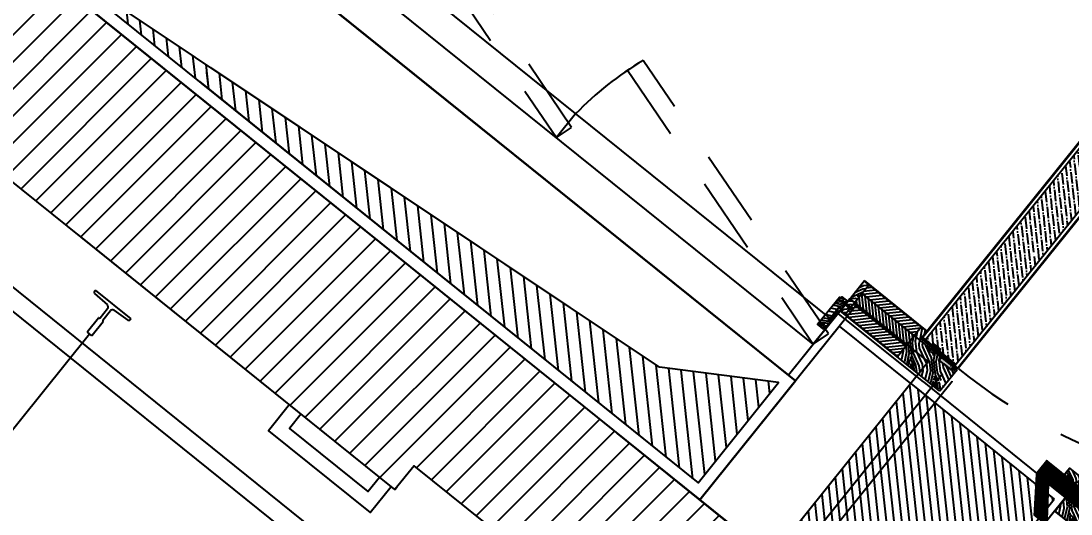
# Model space of a CAD drawing. Extents: x 83 to 143.2, y -2.6 to 70.8.
# Drawn here: x 111.953 to 113.673, y 41.072 to 41.88 of the extents above; entities that cross this region are included whole.
import ezdxf

# ---------------------------------------------------------------- set-up
doc = ezdxf.new("R2010")
doc.units = 0
doc.header["$MEASUREMENT"] = 0
doc.header["$PDMODE"] = 3
doc.header["$PDSIZE"] = 0.3
for name, pattern in [('AXIS_100$0$A-AXIS$0$PHANTOM', [2.5, 1.25, -0.25, 0.25, -0.25, 0.25, -0.25]), ('HIDDEN', [0.375, 0.25, -0.125]), ('HIDDEN2', [0.1875, 0.125, -0.0625])]:
    doc.linetypes.add(name, pattern=pattern)
doc.layers.get('0').update_dxf_attribs({"linetype": 'CONTINUOUS'})
doc.layers.get('DEFPOINTS').update_dxf_attribs({"linetype": 'CONTINUOUS'})
for name, color, linetype in [('00CONDAS-WOOD', 2, 'CONTINUOUS'), ('A-asc', 15, 'CONTINUOUS'), ('a-dim', 3, 'CONTINUOUS'), ('A-Door', 1, 'CONTINUOUS'), ('A-HATCH-CONC', 8, 'CONTINUOUS'), ('A-PLASTER', 8, 'CONTINUOUS'), ('A-PORTE', 1, 'CONTINUOUS'), ('A-PROJECTION', 9, 'CONTINUOUS'), ('A-sect-marble', 1, 'CONTINUOUS'), ('a-shaft', 251, 'CONTINUOUS'), ('A-WALL', 4, 'CONTINUOUS'), ('AXIS_100$0$A-AXIS-100', 10, 'AXIS_100$0$A-AXIS$0$PHANTOM'), ('HA', 8, 'CONTINUOUS'), ('S-2ND-3RD-4-5-6TH$0$A-STR 2-3-4-5-6', 2, 'CONTINUOUS'), ('S-8TH$0$A-SHAFT 7-8', 8, 'CONTINUOUS'), ('S-8TH$0$A-STR 7-8TH', 2, 'CONTINUOUS'), ('SHADE30', 30, 'CONTINUOUS'), ('WOOD', 2, 'CONTINUOUS')]:
    doc.layers.add(name, color=color, linetype=linetype)
doc.styles.add('A100-STEXT', font='ARIAL.TTF', dxfattribs={"height": 0.25})
doc.dimstyles.new('A100-DIM', dxfattribs={"dimtxt": 0.25, "dimasz": 0.2, "dimexe": 0.1, "dimexo": 0.3, "dimgap": 0.1, "dimtad": 1, "dimlfac": 100, "dimrnd": 0.5, "dimdsep": 46, "dimtxsty": 'A100-STEXT', "dimblk1": 'OBLIQUE', "dimblk2": 'OBLIQUE', "dimsah": 1, "dimcen": -0.05, "dimdle": 0.1, "dimclrd": 15, "dimclre": 15, "dimclrt": 256, "dimadec": 0, "dimazin": 0, "dimtfac": 0.28, "dimtix": 1, "dimtmove": 2, "dimatfit": 3, "dimldrblk": 'OBLIQUE', "dimfxl": 0, "dimtolj": 1, "dimarcsym": 0})
pattern_1 = [(186.1937094, (80.282444, 388.316051), (0.000539451025, -0.00497081408), [])]

# ---------------------------------------------------------------- blocks, each defined once
blk = doc.blocks.new('T75-3')
for p, q in [((56.9, 35.1), (55.2, 6.8)), ((59.4, 37.5), (62, 37.5)), ((62, -37.5), (62, 37.5)), ((1, 5), (0, 4)), ((0, -4), (0, 4)), ((1, 5), (30, 5)), ((30, 4.5), (30, 5)), ((31.5, 3), (51.2, 3)), ((0, -4), (1, -5)), ((1, -5), (30, -5)), ((30, -5), (30, -4.5)), ((31.5, -3), (51.2, -3)), ((55.2, -6.8), (56.9, -35.1)), ((59.4, -37.5), (62, -37.5))]:
    blk.add_line(p, q)
for centre, radius, start, end in [((59.4, 35), 2.5, 90, 176.6822), ((31.5, 4.5), 1.5, 180, 270), ((51.2, 7), 4, 270, 356.6822), ((31.5, -4.5), 1.5, 90, 180), ((51.2, -7), 4, 3.3178, 90), ((59.4, -35), 2.5, 183.3178, 270)]:
    blk.add_arc(centre, radius, start, end)
blk = doc.blocks.new('ascenseurs')
at = {"layer": 'A-asc'}
for p, q in [((1.6, 0.03), (1.6, 0.03)), ((1.05, -1.565), (1.05, -0.115)), ((1.72, -0.134), (0.315, -0.134)), ((1.585, -0.165), (0.345, -0.165))]:
    blk.add_line(p, q, dxfattribs=at)
for points in [[(1.3779, 0), (1.3778, -0.0549), (1.5918, -0.0549), (1.5919, 0)], [(1.4024, 0), (1.4023, -0.0304), (1.5673, -0.0304), (1.5674, 0)]]:
    blk.add_lwpolyline(points, dxfattribs=at)
at = {"layer": 'A-asc', "xscale": 0.0009999999999994458, "yscale": 0.0009999999999994458, "zscale": 0.001, "rotation": 90}
blk.add_blockref('T75-3', (1.05, -0.115), dxfattribs=at)
blk = doc.blocks.new('_OBLIQUE')
at = {"color": 0, "linetype": 'ByBlock'}
blk.add_line((-0.5, -0.5), (0.5, 0.5), dxfattribs=at)
blk = doc.blocks.new('*D90')
at = {"layer": 'a-dim', "color": 15, "lineweight": -2}
for p, q in [((114.3606, 41.8636), (114.0686, 41.5005)), ((114.2762, 41.8031), (114.3759, 41.723)), ((113.32, 40.5696), (113.612, 40.9327)), ((113.361, 40.665), (113.4606, 40.5848))]:
    blk.add_line(p, q, dxfattribs=at)
at = {"layer": 'DEFPOINTS', "color": 0}
for p in [(114.0424, 41.9911), (114.2979, 41.7856), (113.1272, 40.853)]:
    blk.add_point(p, dxfattribs=at)
at = {"layer": 'a-dim', "color": 15, "lineweight": -2, "xscale": 0.2, "yscale": 0.2, "zscale": 0.2}
for p, rotation in [((114.2979, 41.7856), 51.19370942209039), ((113.3827, 40.6475), 231.1937094220904)]:
    blk.add_blockref('_OBLIQUE', p, dxfattribs=dict(at, rotation=rotation))
at = {"layer": 'a-dim', "insert": (113.8403, 41.2166), "char_height": 0.25, "attachment_point": 5, "rotation": 51.1937, "style": 'A100-STEXT'}
blk.add_mtext('\\A1;146', dxfattribs=at)

msp = doc.modelspace()

# ---------------------------------------------------------------- hatches: boundary and pattern name
at = {"layer": 'A-HATCH-CONC', "ltscale": 4}
h = msp.add_hatch(dxfattribs=at)
h.set_pattern_fill('ANSI31', color=256, scale=0.25, style=0)
h.set_pattern_definition([(45, (91.649424, -3e-10), (-0.022097087, 0.022097087), [])])
h.paths.add_polyline_path([(111.31872, 42.11482), (112.56551, 41.11206), (112.59684, 41.15103), (112.83062, 40.96301), (112.5486, 40.61233), (112.74341, 40.45565), (113.18217, 41.00124), (110.25992, 43.35132), (110.07193, 43.11758), (111.00703, 42.36551), (110.19234, 41.35247), (109.25721, 42.10449), (107.62782, 40.07839), (110.55008, 37.72831), (111.05143, 38.35172), (110.85661, 38.5084), (110.5746, 38.15773), (110.34082, 38.34573), (110.37216, 38.3847), (109.12533, 39.3874)])
h.paths.add_polyline_path([(110.00433, 41.11869), (108.81362, 39.63807), (108.11228, 40.2021), (109.30301, 41.68273)], flags=16)
at = {"layer": 'A-HATCH-CONC'}
h = msp.add_hatch(dxfattribs=at)
h.set_pattern_fill('ANSI31', color=256, scale=0.1, angle=51.19371, style=0)
h.set_pattern_definition([(96.19371, (92.466562, -21.667857), (-0.0124270352, -0.0013486276), [])])
h.paths.add_polyline_path([(113.15943, 40.97296), (113.39448, 40.78393), (113.64596, 41.09665), (113.41092, 41.28567)])
at = {"layer": 'a-shaft'}
h = msp.add_hatch(dxfattribs=at)
h.set_pattern_fill('_USER,_O', color=256, scale=0.02, angle=135, pattern_type=0)
h.set_pattern_definition([(96.193709368, (-278451.493033, 193592.289034), (-0.0198832563094, -0.0021578041), [])])
h.paths.add_polyline_path([(113.06215, 41.12325), (113.19405, 41.28728), (112.99877, 41.31251), (111.98545, 41.98914)])
h = msp.add_hatch(dxfattribs=at)
h.set_pattern_fill('_USER,_O', color=256, scale=0.02, angle=135, pattern_type=0)
h.set_pattern_definition([(96.1937093655, (-278451.493024, 193592.289047), (-0.0198832563095, -0.002157804099), [])])
h.paths.add_polyline_path([(112.26371, 41.80333), (112.24517, 41.78027), (113.06215, 41.12325), (113.19405, 41.28728), (112.99877, 41.31251)])
at = {"layer": 'HA'}
h = msp.add_hatch(dxfattribs=at)
h.set_pattern_fill('ANSI36', color=256, scale=0.06, angle=231.19371, style=0)
h.set_pattern_definition([(276.1937094, (146.989425, -304.778455), (0.00887228006, -0.01223921042), [0.01875, -0.00375, 0, -0.00375])])
h.paths.add_polyline_path([(114.04152, 42.00918), (114.0096, 42.03486), (114.00772, 42.03252), (113.99603, 42.04192), (113.99601, 42.04194), (113.99789, 42.04427), (113.99165, 42.04929), (113.43515, 41.3573), (113.44606, 41.34852), (113.44794, 41.35086), (113.45963, 41.34146), (113.45965, 41.34144), (113.45777, 41.3391), (113.48502, 41.31719)])
h = msp.add_hatch(dxfattribs=at)
h.set_pattern_fill('WOODFACE', color=256, scale=0.05, angle=-128.80629, style=0)
h.set_pattern_definition([(231.19371, (150.54177, -312.68812), (-0.070297927, -0.0076289896), [0.0025, -0.0475]), (141.19371, (150.5156, -312.69274), (-0.0076289896, 0.070297927), [0.005, -0.045]), (186.193709, (150.525763, -312.68808), (-0.0389634582, 0.0313344686), [0.003535, -0.010605, 0.003535, -0.00707, 0.02475, -0.021215678]), (186.193709, (150.545285, -312.68774), (-0.0389634582, 0.0313344686), [0.0035355, -0.007071, 0.0035355, -0.056568678]), (186.193709, (150.53042, -312.698243), (-0.0389634582, 0.0313344686), [0.0035355, -0.067175178]), (186.193709, (150.529236, -312.703706), (-0.0389634582, 0.0313344686), [0.0035355, -0.067175178]), (186.193709, (150.53004, -312.69473), (-0.0389634582, 0.0313344686), [0.0035355, -0.067175178]), (186.193709, (150.52966, -312.691213), (-0.0389634582, 0.0313344686), [0.007071, -0.063639678]), (186.193709, (150.492603, -312.677453), (-0.0389634582, 0.0313344686), [0.007071, -0.063639678]), (186.193709, (150.530844, -312.68575), (-0.0389634582, 0.0313344686), [0.014142, -0.056568678]), (186.193709, (150.530463, -312.682235), (-0.0389634582, 0.0313344686), [0.014142, -0.056568678]), (186.193709, (150.498406, -312.69816), (-0.0389634582, 0.0313344686), [0.014142, -0.056568678]), (186.193709, (150.528133, -312.677154), (-0.0389634582, 0.0313344686), [0.0106066, -0.060104078]), (186.193709, (150.528555, -312.66466), (-0.0389634582, 0.0313344686), [0.0106066, -0.060104078]), (186.193709, (150.52932, -312.67169), (-0.0389634582, 0.0313344686), [0.0106066, -0.060104078]), (186.193709, (150.497262, -312.687617), (-0.0389634582, 0.0313344686), [0.01767767, -0.053033008]), (186.193709, (150.498447, -312.682154), (-0.0389634582, 0.0313344686), [0.01767767, -0.053033008]), (186.193709, (150.505055, -312.693884), (-0.0389634582, 0.0313344686), [0.024748737, -0.045961941]), (204.628658, (150.53474, -312.688884), (-0.0313344687, -0.0389634582), [0.0055901695, -0.106213229]), (204.628658, (150.516785, -312.687276), (-0.0313344687, -0.0389634582), [0.0055901695, -0.106213229]), (204.628658, (150.522248, -312.688461), (-0.0313344687, -0.0389634582), [0.0055901695, -0.106213229]), (204.628658, (150.540204, -312.69007), (-0.0313344687, -0.0389634582), [0.01118034, -0.100623059]), (204.628658, (150.516403, -312.683761), (-0.0313344687, -0.0389634582), [0.01677051, -0.095032889]), (204.628658, (150.517588, -312.678298), (-0.0313344687, -0.0389634582), [0.02236068, -0.089442719]), (204.628658, (150.518774, -312.672835), (-0.0313344687, -0.0389634582), [0.02236068, -0.089442719]), (204.628658, (150.511785, -312.65759), (-0.0313344687, -0.0389634582), [0.02236068, -0.089442719]), (204.628658, (150.515681, -312.660724), (-0.0313344687, -0.0389634582), [0.02795085, -0.083852549]), (204.628658, (150.51801, -312.665805), (-0.0313344687, -0.0389634582), [0.02795085, -0.083852549]), (167.7587605, (150.52263, -312.691976), (-0.0389634582, 0.0313344686), [0.0055901695, -0.106213229]), (167.7587605, (150.531226, -312.689265), (-0.0389634582, 0.0313344686), [0.0055901695, -0.106213229]), (167.7587605, (150.54177, -312.68812), (-0.0389634582, 0.0313344686), [0.01118034, -0.100623059]), (167.7587605, (150.526525, -312.69511), (-0.0389634582, 0.0313344686), [0.01118034, -0.100623059]), (167.7587605, (150.546852, -312.685791), (-0.0389634582, 0.0313344686), [0.01677051, -0.095032889]), (167.7587605, (150.549985, -312.681895), (-0.0389634582, 0.0313344686), [0.02236068, -0.089442719]), (167.7587605, (150.519836, -312.715395), (-0.0389634582, 0.0313344686), [0.02236068, -0.089442719]), (167.7587605, (150.526907, -312.698625), (-0.0389634582, 0.0313344686), [0.02236068, -0.089442719]), (167.7587605, (150.524536, -312.70955), (-0.0389634582, 0.0313344686), [0.02795085, -0.083852549]), (167.7587605, (150.525722, -312.704088), (-0.0389634582, 0.0313344686), [0.02795085, -0.083852549])])
h.paths.add_polyline_path([(113.31303, 41.41128), (113.30523, 41.41755), (113.33435, 41.45376), (113.34215, 41.44749)])
h.paths.add_polyline_path([(113.30273, 41.41443), (113.31052, 41.40817), (113.30329, 41.39917), (113.2955, 41.40544)])
h = msp.add_hatch(dxfattribs=at)
h.set_pattern_fill('ANSI31', color=256, scale=0.04, angle=321.19371, style=0)
h.set_pattern_definition(pattern_1)
h.paths.add_polyline_path([(113.34215, 41.44749), (113.33086, 41.43346), (113.41658, 41.36453), (113.42786, 41.37855)])
h = msp.add_hatch(dxfattribs=at)
h.set_pattern_fill('WOODFACE', color=256, scale=0.05, angle=51.19371, style=0)
h.set_pattern_definition([(231.19371, (395.192595, -41.929993), (-0.070297927, -0.0076289896), [0.0025, -0.0475]), (141.19371, (395.166424, -41.93461), (-0.0076289896, 0.070297927), [0.005, -0.045]), (186.19371, (395.176587, -41.929952), (-0.038963458, 0.0313344686), [0.003535, -0.010605, 0.003535, -0.00707, 0.02475, -0.021215678]), (186.19371, (395.19611, -41.92961), (-0.038963458, 0.0313344686), [0.0035355, -0.007071, 0.0035355, -0.056568678]), (186.19371, (395.181246, -41.940115), (-0.038963458, 0.0313344686), [0.0035355, -0.067175178]), (186.19371, (395.18006, -41.945578), (-0.038963458, 0.0313344686), [0.0035355, -0.067175178]), (186.19371, (395.180865, -41.9366), (-0.038963458, 0.0313344686), [0.0035355, -0.067175178]), (186.19371, (395.180483, -41.933085), (-0.038963458, 0.0313344686), [0.007071, -0.063639678]), (186.19371, (395.143427, -41.919325), (-0.038963458, 0.0313344686), [0.007071, -0.063639678]), (186.19371, (395.18167, -41.927622), (-0.038963458, 0.0313344686), [0.014142, -0.056568678]), (186.19371, (395.181287, -41.924107), (-0.038963458, 0.0313344686), [0.014142, -0.056568678]), (186.19371, (395.14923, -41.940033), (-0.038963458, 0.0313344686), [0.014142, -0.056568678]), (186.19371, (395.178957, -41.919026), (-0.038963458, 0.0313344686), [0.0106066, -0.060104078]), (186.19371, (395.17938, -41.906533), (-0.038963458, 0.0313344686), [0.0106066, -0.060104078]), (186.19371, (395.180143, -41.913563), (-0.038963458, 0.0313344686), [0.0106066, -0.060104078]), (186.19371, (395.148086, -41.92949), (-0.038963458, 0.0313344686), [0.01767767, -0.053033008]), (186.19371, (395.14927, -41.924025), (-0.038963458, 0.0313344686), [0.01767767, -0.053033008]), (186.19371, (395.15588, -41.935755), (-0.038963458, 0.0313344686), [0.024748737, -0.045961941]), (204.628658, (395.185565, -41.930756), (-0.0313344687, -0.0389634582), [0.0055901695, -0.106213229]), (204.628658, (395.16761, -41.929148), (-0.0313344687, -0.0389634582), [0.0055901695, -0.106213229]), (204.628658, (395.173072, -41.930333), (-0.0313344687, -0.0389634582), [0.0055901695, -0.106213229]), (204.628658, (395.191028, -41.93194), (-0.0313344687, -0.0389634582), [0.01118034, -0.100623059]), (204.628658, (395.167227, -41.925633), (-0.0313344687, -0.0389634582), [0.01677051, -0.095032889]), (204.628658, (395.168413, -41.92017), (-0.0313344687, -0.0389634582), [0.02236068, -0.089442719]), (204.628658, (395.169598, -41.914707), (-0.0313344687, -0.0389634582), [0.02236068, -0.089442719]), (204.628658, (395.16261, -41.899462), (-0.0313344687, -0.0389634582), [0.02236068, -0.089442719]), (204.628658, (395.166505, -41.902596), (-0.0313344687, -0.0389634582), [0.02795085, -0.083852549]), (204.628658, (395.168835, -41.907677), (-0.0313344687, -0.0389634582), [0.02795085, -0.083852549]), (167.7587605, (395.173453, -41.933848), (-0.0389634582, 0.0313344686), [0.0055901695, -0.106213229]), (167.7587605, (395.18205, -41.931137), (-0.0389634582, 0.0313344686), [0.0055901695, -0.106213229]), (167.7587605, (395.192595, -41.929993), (-0.0389634582, 0.0313344686), [0.01118034, -0.100623059]), (167.7587605, (395.17735, -41.936982), (-0.0389634582, 0.0313344686), [0.01118034, -0.100623059]), (167.7587605, (395.197676, -41.927663), (-0.0389634582, 0.0313344686), [0.01677051, -0.095032889]), (167.7587605, (395.20081, -41.923767), (-0.0389634582, 0.0313344686), [0.02236068, -0.089442719]), (167.7587605, (395.17066, -41.957267), (-0.0389634582, 0.0313344686), [0.02236068, -0.089442719]), (167.7587605, (395.177731, -41.940497), (-0.0389634582, 0.0313344686), [0.02236068, -0.089442719]), (167.7587605, (395.17536, -41.951423), (-0.0389634582, 0.0313344686), [0.02795085, -0.083852549]), (167.7587605, (395.176546, -41.94596), (-0.0389634582, 0.0313344686), [0.02795085, -0.083852549])])
h.paths.add_polyline_path([(113.29411, 41.41169), (113.298, 41.40856), (113.30273, 41.41443), (113.29883, 41.41757), (113.30134, 41.42068), (113.30523, 41.41755), (113.3074, 41.42025), (113.29805, 41.42777), (113.29617, 41.42543), (113.29384, 41.42731), (113.25811, 41.38289), (113.26747, 41.37537), (113.26935, 41.37771), (113.27168, 41.37583), (113.2792, 41.38518), (113.27531, 41.38831)])
h = msp.add_hatch(dxfattribs=at)
h.set_pattern_fill('WOODFACE', color=256, scale=0.01, angle=411.19371, style=0)
h.set_pattern_definition([(51.194, (113.316229, 41.411274), (-0.001526, 0.0140596), [0.0005, -0.0095]), (141.194, (113.316008, 41.416585), (-0.0140596, -0.001526), [0.001, -0.009]), (96.194, (113.315534, 41.4143996), (-0.0077927, 0.006267), [0.000707, -0.002121, 0.000707, -0.001414, 0.00495, -0.0042431]), (96.194, (113.316305, 41.4105714), (-0.0077927, 0.006267), [0.0007071, -0.0014142, 0.0007071, -0.0113137]), (96.194, (113.3177194, 41.4139255), (-0.0077927, 0.006267), [0.000707, -0.013435]), (96.194, (113.318736, 41.4143914), (-0.0077927, 0.006267), [0.000707, -0.013435]), (96.194, (113.3170164, 41.413849), (-0.0077927, 0.006267), [0.000707, -0.013435]), (96.194, (113.3163134, 41.413773), (-0.0077927, 0.006267), [0.0014142, -0.012728]), (96.194, (113.3120356, 41.420421), (-0.0077927, 0.006267), [0.0014142, -0.012728]), (96.194, (113.315297, 41.413307), (-0.0077927, 0.006267), [0.0028284, -0.0113137]), (96.194, (113.314594, 41.413231), (-0.0077927, 0.006267), [0.0028284, -0.0113137]), (96.194, (113.31633, 41.420176), (-0.0077927, 0.006267), [0.0028284, -0.0113137]), (96.194, (113.3135015, 41.413468), (-0.0077927, 0.006267), [0.0021213, -0.0120208]), (96.194, (113.311079, 41.412849), (-0.0077927, 0.006267), [0.0021213, -0.0120208]), (96.194, (113.312485, 41.413002), (-0.0077927, 0.006267), [0.0021213, -0.0120208]), (96.194, (113.314221, 41.419947), (-0.0077927, 0.006267), [0.0035355, -0.0106066]), (96.194, (113.3132045, 41.419481), (-0.0077927, 0.006267), [0.0035355, -0.0106066]), (96.194, (113.3157794, 41.418694), (-0.0077927, 0.006267), [0.0049497, -0.0091924]), (77.76, (113.3160764, 41.4126803), (0.0062669, 0.0077927), [0.001118, -0.0212426]), (77.76, (113.314992, 41.416119), (0.0062669, 0.0077927), [0.001118, -0.0212426]), (77.76, (113.315458, 41.4151026), (0.0062669, 0.0077927), [0.001118, -0.0212426]), (77.76, (113.3165423, 41.411664), (0.0062669, 0.0077927), [0.002236, -0.0201246]), (77.76, (113.314289, 41.4160426), (0.0062669, 0.0077927), [0.003354, -0.0190066]), (77.76, (113.3132726, 41.4155767), (0.0062669, 0.0077927), [0.0044721, -0.0178885]), (77.76, (113.3122563, 41.415111), (0.0062669, 0.0077927), [0.0044721, -0.0178885]), (77.76, (113.3089785, 41.415822), (0.0062669, 0.0077927), [0.004472, -0.0178885]), (77.76, (113.3097577, 41.4151953), (0.0062669, 0.0077927), [0.0055902, -0.0167705]), (77.76, (113.3108503, 41.414958), (0.0062669, 0.0077927), [0.0055902, -0.0167705]), (114.629, (113.316161, 41.415179), (-0.0077927, 0.0062669), [0.001118, -0.0212426]), (114.63, (113.316, 41.4133833), (-0.0077927, 0.0062669), [0.001118, -0.0212426]), (114.629, (113.316229, 41.4112744), (-0.0077927, 0.0062669), [0.002236, -0.0201246]), (114.629, (113.31694, 41.414552), (-0.0077927, 0.0062669), [0.002236, -0.0201246]), (114.629, (113.315992, 41.4101818), (-0.0077927, 0.0062669), [0.003354, -0.0190066]), (114.629, (113.315365, 41.4094025), (-0.0077927, 0.0062669), [0.0044721, -0.0178885]), (114.629, (113.3206158, 41.4167293), (-0.0077927, 0.0062669), [0.0044721, -0.0178885]), (114.629, (113.317643, 41.4146285), (-0.0077927, 0.0062669), [0.0044721, -0.0178885]), (114.629, (113.3196757, 41.4155604), (-0.0077927, 0.0062669), [0.0055902, -0.0167705]), (114.629, (113.3186594, 41.4150944), (-0.0077927, 0.0062669), [0.0055902, -0.0167705])])
h.paths.add_polyline_path([(113.30134, 41.42068), (113.29883, 41.41757), (113.31286, 41.40629), (113.31537, 41.4094)])
h = msp.add_hatch(dxfattribs=at)
h.set_pattern_fill('ANSI31', color=256, scale=0.04, angle=51.19371, style=0)
h.set_pattern_definition([(276.1937094, (80.282444, 388.316051), (0.00497081408, 0.000539451025), [])])
h.paths.add_polyline_path([(113.33086, 41.43346), (113.31708, 41.41632), (113.4028, 41.34738), (113.41658, 41.36453)])
h = msp.add_hatch(dxfattribs=at)
h.set_pattern_fill('ANSI31', color=256, scale=0.04, angle=321.19371, style=0)
h.set_pattern_definition(pattern_1)
h.paths.add_polyline_path([(113.31708, 41.41632), (113.30329, 41.39917), (113.38901, 41.33024), (113.4028, 41.34738)])
h = msp.add_hatch(dxfattribs=at)
h.set_pattern_fill('WOODFACE', color=256, scale=0.05, angle=-128.80629, style=0)
h.set_pattern_definition([(231.19371, (69.881884, 415.880617), (0.0076289896, -0.070297927), [0.0025, -0.0475]), (321.19371, (69.88299, 415.854064), (0.070297927, 0.0076289896), [0.005, -0.045]), (276.193709, (69.885358, 415.86499), (0.0389634582, -0.0313344686), [0.003535, -0.010605, 0.003535, -0.00707, 0.02475, -0.0212156781]), (276.193709, (69.881503, 415.88413), (0.0389634582, -0.0313344686), [0.0035355, -0.007071, 0.0035355, -0.056568678]), (276.193709, (69.874432, 415.86736), (0.0389634582, -0.0313344686), [0.0035355, -0.067175178]), (276.193709, (69.86935, 415.86503), (0.0389634582, -0.0313344686), [0.0035355, -0.067175178]), (276.193709, (69.877947, 415.867742), (0.0389634582, -0.0313344686), [0.0035355, -0.067175178]), (276.193709, (69.881462, 415.868124), (0.0389634582, -0.0313344686), [0.007071, -0.063639678]), (276.193709, (69.90285, 415.834882), (0.0389634582, -0.0313344686), [0.007071, -0.063639678]), (276.193709, (69.886543, 415.870453), (0.0389634582, -0.0313344686), [0.014142, -0.056568678]), (276.193709, (69.89006, 415.870835), (0.0389634582, -0.0313344686), [0.014142, -0.056568678]), (276.193709, (69.88138, 415.83611), (0.0389634582, -0.0313344686), [0.014142, -0.056568678]), (276.193709, (69.89552, 415.86965), (0.0389634582, -0.0313344686), [0.0106066, -0.060104078]), (276.193709, (69.907633, 415.872742), (0.0389634582, -0.0313344686), [0.0106066, -0.060104078]), (276.193709, (69.900603, 415.87198), (0.0389634582, -0.0313344686), [0.0106066, -0.060104078]), (276.193709, (69.891925, 415.837253), (0.0389634582, -0.0313344686), [0.01767767, -0.053033008]), (276.193709, (69.897006, 415.839582), (0.0389634582, -0.0313344686), [0.01767767, -0.053033008]), (276.193709, (69.884132, 415.84352), (0.0389634582, -0.0313344686), [0.024748737, -0.045961941]), (257.7587606, (69.882647, 415.873587), (-0.0313344686, -0.0389634582), [0.0055901695, -0.106213229]), (257.7587606, (69.88807, 415.856394), (-0.0313344686, -0.0389634582), [0.0055901695, -0.106213229]), (257.7587606, (69.88574, 415.861475), (-0.0313344686, -0.0389634582), [0.0055901695, -0.106213229]), (257.7587606, (69.880317, 415.878668), (-0.0313344686, -0.0389634582), [0.01118034, -0.100623059]), (257.7587606, (69.891584, 415.856775), (-0.0313344686, -0.0389634582), [0.01677051, -0.095032889]), (257.7587606, (69.896666, 415.859105), (-0.0313344686, -0.0389634582), [0.02236068, -0.089442719]), (257.7587606, (69.901747, 415.861434), (-0.0313344686, -0.0389634582), [0.02236068, -0.089442719]), (257.7587606, (69.918137, 415.857879), (-0.0313344686, -0.0389634582), [0.02236068, -0.089442719]), (257.7587606, (69.91424, 415.861012), (-0.0313344686, -0.0389634582), [0.02795085, -0.083852549]), (257.7587606, (69.908777, 415.862197), (-0.0313344686, -0.0389634582), [0.02795085, -0.083852549]), (294.628658, (69.882225, 415.861094), (0.0389634582, -0.0313344686), [0.0055901695, -0.106213229]), (294.628658, (69.883029, 415.870072), (0.0389634582, -0.0313344686), [0.0055901695, -0.106213229]), (294.628658, (69.881884, 415.880617), (0.0389634582, -0.0313344686), [0.01118034, -0.100623059]), (294.628658, (69.878328, 415.864227), (0.0389634582, -0.0313344686), [0.01118034, -0.100623059]), (294.628658, (69.88307, 415.88608), (0.0389634582, -0.0313344686), [0.01677051, -0.095032889]), (294.628658, (69.886203, 415.889976), (0.0389634582, -0.0313344686), [0.02236068, -0.089442719]), (294.628658, (69.85995, 415.853342), (0.0389634582, -0.0313344686), [0.02236068, -0.089442719]), (294.628658, (69.874813, 415.863846), (0.0389634582, -0.0313344686), [0.02236068, -0.089442719]), (294.628658, (69.86465, 415.859187), (0.0389634582, -0.0313344686), [0.02795085, -0.083852549]), (294.628658, (69.869732, 415.861516), (0.0389634582, -0.0313344686), [0.02795085, -0.083852549])])
h.paths.add_polyline_path([(113.43722, 41.37103), (113.42786, 41.37855), (113.41658, 41.36453), (113.42594, 41.35701)])
h = msp.add_hatch(dxfattribs=at)
h.set_pattern_fill('WOODFACE', color=256, scale=0.05, angle=-128.80629, style=0)
h.set_pattern_definition([(231.19371, (69.881884, 415.880617), (0.0076289896, -0.070297927), [0.0025, -0.0475]), (321.19371, (69.88299, 415.854064), (0.070297927, 0.0076289896), [0.005, -0.045]), (276.193709, (69.885358, 415.86499), (0.0389634582, -0.0313344686), [0.003535, -0.010605, 0.003535, -0.00707, 0.02475, -0.0212156781]), (276.193709, (69.881503, 415.88413), (0.0389634582, -0.0313344686), [0.0035355, -0.007071, 0.0035355, -0.056568678]), (276.193709, (69.874432, 415.86736), (0.0389634582, -0.0313344686), [0.0035355, -0.067175178]), (276.193709, (69.86935, 415.86503), (0.0389634582, -0.0313344686), [0.0035355, -0.067175178]), (276.193709, (69.877947, 415.867742), (0.0389634582, -0.0313344686), [0.0035355, -0.067175178]), (276.193709, (69.881462, 415.868124), (0.0389634582, -0.0313344686), [0.007071, -0.063639678]), (276.193709, (69.90285, 415.834882), (0.0389634582, -0.0313344686), [0.007071, -0.063639678]), (276.193709, (69.886543, 415.870453), (0.0389634582, -0.0313344686), [0.014142, -0.056568678]), (276.193709, (69.89006, 415.870835), (0.0389634582, -0.0313344686), [0.014142, -0.056568678]), (276.193709, (69.88138, 415.83611), (0.0389634582, -0.0313344686), [0.014142, -0.056568678]), (276.193709, (69.89552, 415.86965), (0.0389634582, -0.0313344686), [0.0106066, -0.060104078]), (276.193709, (69.907633, 415.872742), (0.0389634582, -0.0313344686), [0.0106066, -0.060104078]), (276.193709, (69.900603, 415.87198), (0.0389634582, -0.0313344686), [0.0106066, -0.060104078]), (276.193709, (69.891925, 415.837253), (0.0389634582, -0.0313344686), [0.01767767, -0.053033008]), (276.193709, (69.897006, 415.839582), (0.0389634582, -0.0313344686), [0.01767767, -0.053033008]), (276.193709, (69.884132, 415.84352), (0.0389634582, -0.0313344686), [0.024748737, -0.045961941]), (257.7587606, (69.882647, 415.873587), (-0.0313344686, -0.0389634582), [0.0055901695, -0.106213229]), (257.7587606, (69.88807, 415.856394), (-0.0313344686, -0.0389634582), [0.0055901695, -0.106213229]), (257.7587606, (69.88574, 415.861475), (-0.0313344686, -0.0389634582), [0.0055901695, -0.106213229]), (257.7587606, (69.880317, 415.878668), (-0.0313344686, -0.0389634582), [0.01118034, -0.100623059]), (257.7587606, (69.891584, 415.856775), (-0.0313344686, -0.0389634582), [0.01677051, -0.095032889]), (257.7587606, (69.896666, 415.859105), (-0.0313344686, -0.0389634582), [0.02236068, -0.089442719]), (257.7587606, (69.901747, 415.861434), (-0.0313344686, -0.0389634582), [0.02236068, -0.089442719]), (257.7587606, (69.918137, 415.857879), (-0.0313344686, -0.0389634582), [0.02236068, -0.089442719]), (257.7587606, (69.91424, 415.861012), (-0.0313344686, -0.0389634582), [0.02795085, -0.083852549]), (257.7587606, (69.908777, 415.862197), (-0.0313344686, -0.0389634582), [0.02795085, -0.083852549]), (294.628658, (69.882225, 415.861094), (0.0389634582, -0.0313344686), [0.0055901695, -0.106213229]), (294.628658, (69.883029, 415.870072), (0.0389634582, -0.0313344686), [0.0055901695, -0.106213229]), (294.628658, (69.881884, 415.880617), (0.0389634582, -0.0313344686), [0.01118034, -0.100623059]), (294.628658, (69.878328, 415.864227), (0.0389634582, -0.0313344686), [0.01118034, -0.100623059]), (294.628658, (69.88307, 415.88608), (0.0389634582, -0.0313344686), [0.01677051, -0.095032889]), (294.628658, (69.886203, 415.889976), (0.0389634582, -0.0313344686), [0.02236068, -0.089442719]), (294.628658, (69.85995, 415.853342), (0.0389634582, -0.0313344686), [0.02236068, -0.089442719]), (294.628658, (69.874813, 415.863846), (0.0389634582, -0.0313344686), [0.02236068, -0.089442719]), (294.628658, (69.86465, 415.859187), (0.0389634582, -0.0313344686), [0.02795085, -0.083852549]), (294.628658, (69.869732, 415.861516), (0.0389634582, -0.0313344686), [0.02795085, -0.083852549])])
h.paths.add_polyline_path([(113.44332, 41.28656), (113.45388, 41.2986), (113.44439, 41.2857), (113.45914, 41.27384), (113.46512, 41.28127), (113.45499, 41.28942), (113.4575, 41.29253), (113.46763, 41.28439), (113.48672, 41.30812), (113.48048, 41.31314), (113.47672, 41.30846), (113.45724, 41.32413), (113.461, 41.32881), (113.41658, 41.36453), (113.38901, 41.33024)])
h = msp.add_hatch(dxfattribs=at)
h.set_pattern_fill('WOODFACE', color=256, scale=0.05, angle=51.19371, style=0)
h.set_pattern_definition([(51.19371, (148.608587, -306.067755), (-0.0076289896, 0.070297927), [0.0025, -0.0475]), (141.19371, (148.607483, -306.0412), (-0.070297927, -0.0076289896), [0.005, -0.045]), (96.193709, (148.605113, -306.05213), (-0.0389634582, 0.0313344686), [0.003535, -0.010605, 0.003535, -0.00707, 0.02475, -0.021215678]), (96.193709, (148.608968, -306.07127), (-0.0389634582, 0.0313344686), [0.0035355, -0.007071, 0.0035355, -0.056568678]), (96.193709, (148.61604, -306.0545), (-0.0389634582, 0.0313344686), [0.0035355, -0.067175178]), (96.193709, (148.62112, -306.05217), (-0.0389634582, 0.0313344686), [0.0035355, -0.067175178]), (96.193709, (148.612524, -306.05488), (-0.0389634582, 0.0313344686), [0.0035355, -0.067175178]), (96.193709, (148.60901, -306.055262), (-0.0389634582, 0.0313344686), [0.007071, -0.063639678]), (96.193709, (148.58762, -306.02202), (-0.0389634582, 0.0313344686), [0.007071, -0.063639678]), (96.193709, (148.603927, -306.05759), (-0.0389634582, 0.0313344686), [0.014142, -0.056568678]), (96.193709, (148.600412, -306.057973), (-0.0389634582, 0.0313344686), [0.014142, -0.056568678]), (96.193709, (148.60909, -306.023246), (-0.0389634582, 0.0313344686), [0.014142, -0.056568678]), (96.193709, (148.59495, -306.056788), (-0.0389634582, 0.0313344686), [0.0106066, -0.060104078]), (96.193709, (148.582838, -306.05988), (-0.0389634582, 0.0313344686), [0.0106066, -0.060104078]), (96.193709, (148.589868, -306.059117), (-0.0389634582, 0.0313344686), [0.0106066, -0.060104078]), (96.193709, (148.598546, -306.02439), (-0.0389634582, 0.0313344686), [0.01767767, -0.053033008]), (96.193709, (148.593464, -306.02672), (-0.0389634582, 0.0313344686), [0.01767767, -0.053033008]), (96.193709, (148.60634, -306.030658), (-0.0389634582, 0.0313344686), [0.024748737, -0.045961941]), (77.7587606, (148.607824, -306.060725), (0.0313344686, 0.0389634582), [0.0055901695, -0.106213229]), (77.7587606, (148.602401, -306.043532), (0.0313344686, 0.0389634582), [0.0055901695, -0.106213229]), (77.7587606, (148.60473, -306.048614), (0.0313344686, 0.0389634582), [0.0055901695, -0.106213229]), (77.7587606, (148.610153, -306.065807), (0.0313344686, 0.0389634582), [0.01118034, -0.100623059]), (77.7587606, (148.598887, -306.043913), (0.0313344686, 0.0389634582), [0.01677051, -0.095032889]), (77.7587606, (148.593805, -306.046243), (0.0313344686, 0.0389634582), [0.02236068, -0.089442719]), (77.7587606, (148.588723, -306.048573), (0.0313344686, 0.0389634582), [0.02236068, -0.089442719]), (77.7587606, (148.572334, -306.045017), (0.0313344686, 0.0389634582), [0.02236068, -0.089442719]), (77.7587606, (148.57623, -306.04815), (0.0313344686, 0.0389634582), [0.02795085, -0.083852549]), (77.7587606, (148.581694, -306.049336), (0.0313344686, 0.0389634582), [0.02795085, -0.083852549]), (114.628658, (148.608246, -306.048232), (-0.0389634582, 0.0313344686), [0.0055901695, -0.106213229]), (114.628658, (148.607442, -306.05721), (-0.0389634582, 0.0313344686), [0.0055901695, -0.106213229]), (114.628658, (148.608587, -306.067755), (-0.0389634582, 0.0313344686), [0.01118034, -0.100623059]), (114.628658, (148.612142, -306.051366), (-0.0389634582, 0.0313344686), [0.01118034, -0.100623059]), (114.628658, (148.607401, -306.073218), (-0.0389634582, 0.0313344686), [0.01677051, -0.095032889]), (114.628658, (148.604268, -306.077114), (-0.0389634582, 0.0313344686), [0.02236068, -0.089442719]), (114.628658, (148.63052, -306.04048), (-0.0389634582, 0.0313344686), [0.02236068, -0.089442719]), (114.628658, (148.615657, -306.050984), (-0.0389634582, 0.0313344686), [0.02236068, -0.089442719]), (114.628658, (148.62582, -306.046325), (-0.0389634582, 0.0313344686), [0.02795085, -0.083852549]), (114.628658, (148.620739, -306.048655), (-0.0389634582, 0.0313344686), [0.02795085, -0.083852549])])
h.paths.add_polyline_path([(113.65519, 41.03148), (113.66365, 41.042), (113.67145, 41.03573), (113.66299, 41.02521), (113.66688, 41.02208), (113.72328, 41.09221), (113.68432, 41.12355), (113.69059, 41.13134), (113.67069, 41.14734), (113.64625, 41.11695), (113.66651, 41.10066), (113.64708, 41.0765), (113.6701, 41.05799), (113.6513, 41.03461)])
at = {"layer": 'SHADE30'}
for points in [[(113.44794, 41.35086), (113.44418, 41.34618), (113.45587, 41.33678), (113.45963, 41.34146)], [(113.4767, 41.30848), (113.48046, 41.31316), (113.46098, 41.32882), (113.45722, 41.32415)], [(113.4767, 41.30848), (113.48046, 41.31316), (113.46098, 41.32882), (113.45722, 41.32415)]]:
    msp.add_hatch(color=256, dxfattribs=at).paths.add_polyline_path(points)

# ---------------------------------------------------------------- linework, layer by layer
at = {"layer": '00CONDAS-WOOD'}
msp.add_lwpolyline([(113.30273, 41.41443), (113.298, 41.40856), (113.29411, 41.41169), (113.27531, 41.38831), (113.2792, 41.38518), (113.27168, 41.37583), (113.26935, 41.37771), (113.26747, 41.37537), (113.25811, 41.38289), (113.29384, 41.42731), (113.29617, 41.42543), (113.29805, 41.42777), (113.3074, 41.42025), (113.30523, 41.41755)], dxfattribs=at)
msp.add_lwpolyline([(113.29285, 41.41013), (113.27656, 41.38987), (113.28046, 41.38674), (113.29675, 41.407)], close=True, dxfattribs=at)
at = {"layer": 'A-Door', "linetype": 'HIDDEN2'}
for points in [[(112.52591, 42.13742), (112.8302, 41.68853), (112.85502, 41.70537), (112.5512, 42.15357)], [(112.94671, 41.79901), (113.251, 41.35011), (113.27583, 41.36696), (112.97201, 41.81515)]]:
    msp.add_lwpolyline(points, dxfattribs=at)
at = {"layer": 'A-HATCH-CONC'}
for p, q in [((113.27656, 41.38987), (113.29675, 41.407)), ((113.28046, 41.38674), (113.29285, 41.41013))]:
    msp.add_line(p, q, dxfattribs=at)
at = {"layer": 'A-PLASTER'}
for p, q in [((113.31084, 41.42452), (113.21027, 41.29946)), ((113.31084, 41.42452), (113.32253, 41.41512)), ((113.29174, 41.40077), (113.21027, 41.29946)), ((113.43201, 41.28796), (113.29174, 41.40077)), ((113.21027, 41.29946), (113.22196, 41.29006)), ((113.43201, 41.28796), (113.6651, 41.10051)), ((113.39638, 40.76636), (113.6651, 41.10051))]:
    msp.add_line(p, q, dxfattribs=at)
at = {"layer": 'A-PORTE', "ltscale": 4}
msp.add_line((112.86153, 41.72749), (112.8302, 41.68853), dxfattribs=at)
at = {"layer": 'A-PORTE'}
msp.add_lwpolyline([(112.01992, 42.40431), (113.28234, 41.38908), (113.251, 41.35011), (111.98859, 42.36535)], close=True, dxfattribs=at)
at = {"layer": 'A-PORTE', "ltscale": 4}
msp.add_arc((113.251, 41.35011), 0.54231, 120.96098, 135.90367, dxfattribs=at)
at = {"layer": 'A-PROJECTION', "ltscale": 4}
for p in [(111.94785, 42.3147), (112.38939, 41.95961)]:
    msp.add_line(p, (113.21027, 41.29946), dxfattribs=at)
at = {"layer": 'A-sect-marble'}
for points in [[(112.74801, 40.41344), (113.46288, 41.30225)], [(112.76363, 40.40094), (113.47839, 41.28978), (113.47839, 41.28978), (113.47839, 41.28978)]]:
    msp.add_lwpolyline(points, dxfattribs=at)
at = {"layer": 'a-shaft'}
for points in [[(111.98545, 41.98914), (113.06215, 41.12325), (113.19405, 41.28728), (112.99877, 41.31251), (111.98545, 41.98914)], [(112.24517, 41.78027), (113.06215, 41.12325), (113.19405, 41.28728), (112.99877, 41.31251), (112.26371, 41.80333)]]:
    msp.add_lwpolyline(points, dxfattribs=at)
at = {"layer": 'A-WALL', "ltscale": 4}
for p, q in [((113.32253, 41.41512), (113.06528, 41.09524)), ((113.43942, 41.32112), (113.18217, 41.00124))]:
    msp.add_line(p, q, dxfattribs=at)
at = {"layer": 'A-WALL'}
msp.add_line((113.32253, 41.41512), (113.43942, 41.32112), dxfattribs=at)
at = {"layer": 'AXIS_100$0$A-AXIS-100'}
msp.add_line((127.54157, 29.45339), (91.75227, 58.2352), dxfattribs=at)
at = {"layer": 'HA'}
msp.add_lwpolyline([(113.45589, 41.33677), (113.45965, 41.34144), (113.44796, 41.35084), (113.4442, 41.34617)], close=True, dxfattribs=at)
at = {"layer": 'HA', "linetype": 'HIDDEN', "ltscale": 0.09}
msp.add_arc((114.05313, 42.00626), 0.89601, 230.94605, 254.41458, dxfattribs=at)
at = {"layer": 'S-2ND-3RD-4-5-6TH$0$A-STR 2-3-4-5-6'}
for p, q in [((113.29403, 41.37968), (113.06528, 41.09524)), ((113.41092, 41.28567), (113.29403, 41.37968)), ((113.41092, 41.28567), (113.64596, 41.09665)), ((113.39448, 40.78393), (113.64596, 41.09665))]:
    msp.add_line(p, q, dxfattribs=at)
for points in [[(112.23272, 41.76479), (113.06528, 41.09524), (113.22196, 41.29006), (112.38939, 41.95961)], [(112.23272, 41.76479), (113.06528, 41.09524), (113.06528, 41.09524)], [(112.74346, 40.45562), (112.5486, 40.61233), (112.83062, 40.96301), (112.59684, 41.15103), (112.56551, 41.11206), (112.04467, 41.53096)], [(112.27291, 40.26952), (112.83062, 40.96301), (112.59684, 41.15103), (112.56551, 41.11206), (112.04467, 41.53096)]]:
    msp.add_lwpolyline(points, dxfattribs=at)
at = {"layer": 'S-8TH$0$A-SHAFT 7-8'}
for points in [[(112.09202, 42.19876), (111.93534, 42.00394), (113.06528, 41.09524), (113.22196, 41.29006)], [(109.12533, 39.3874), (110.37216, 38.3847), (110.34082, 38.34573), (110.5746, 38.15773), (112.83062, 40.96301), (112.59684, 41.15103), (112.56551, 41.11206), (111.31872, 42.11482)]]:
    msp.add_lwpolyline(points, close=True, dxfattribs=at)
at = {"layer": 'S-8TH$0$A-STR 7-8TH'}
msp.add_lwpolyline([(112.74346, 40.45562), (112.5486, 40.61233), (112.83062, 40.96301), (112.59684, 41.15103), (112.56551, 41.11206), (111.31872, 42.11482), (109.12533, 39.3874), (110.37216, 38.3847), (110.34082, 38.34573), (110.5746, 38.15773), (110.85661, 38.5084), (111.05143, 38.35172), (110.55008, 37.72831), (107.62782, 40.07839), (109.25721, 42.10449), (110.19234, 41.35247), (111.00703, 42.36551), (110.07193, 43.11758), (110.25992, 43.35132), (113.18217, 41.00124), (112.74341, 40.45565)], dxfattribs=at)
at = {"layer": 'WOOD'}
for p, q in [((113.98808, 42.05601), (113.42782, 41.35934)), ((113.98886, 42.05538), (113.42859, 41.35872)), ((113.99165, 42.04929), (113.43515, 41.3573)), ((114.04152, 42.00918), (113.48314, 41.31485)), ((114.04808, 42.00776), (113.48782, 41.31109)), ((114.04886, 42.00713), (113.4886, 41.31046)), ((113.30523, 41.41755), (113.33498, 41.45454)), ((113.42786, 41.37855), (113.33435, 41.45376)), ((113.43784, 41.37181), (113.33498, 41.45454)), ((113.31303, 41.41128), (113.34215, 41.44749)), ((113.41658, 41.36453), (113.33086, 41.43346)), ((113.29487, 41.40466), (113.30273, 41.41443)), ((113.45852, 41.27306), (113.29487, 41.40466)), ((113.38901, 41.33024), (113.2955, 41.40544)), ((113.30266, 41.3984), (113.31052, 41.40817)), ((113.4028, 41.34738), (113.31708, 41.41632)), ((113.38901, 41.33024), (113.41658, 41.36453)), ((113.48672, 41.30812), (113.41658, 41.36453)), ((113.4886, 41.31046), (113.42782, 41.35934)), ((113.48502, 41.31719), (113.43047, 41.36106)), ((113.46504, 41.31786), (113.47672, 41.30846)), ((113.46504, 41.31786), (113.47672, 41.30846)), ((113.48672, 41.30812), (113.45852, 41.27306)), ((113.4757, 41.31299), (113.47558, 41.31284))]:
    msp.add_line(p, q, dxfattribs=at)
for points in [[(113.41658, 41.36453), (113.42786, 41.37855), (113.43722, 41.37103), (113.42594, 41.35701)], [(113.44418, 41.34618), (113.44794, 41.35086), (113.45963, 41.34146), (113.45587, 41.33678)], [(113.48048, 41.31314), (113.47672, 41.30846), (113.45724, 41.32413), (113.461, 41.32881)], [(113.48048, 41.31314), (113.47672, 41.30846), (113.45724, 41.32413), (113.461, 41.32881)], [(113.65519, 41.03148), (113.6513, 41.03461), (113.6701, 41.05799), (113.64708, 41.0765), (113.66651, 41.10066), (113.64625, 41.11695), (113.67069, 41.14734), (113.69059, 41.13134), (113.68432, 41.12355), (113.72328, 41.09221), (113.66688, 41.02208), (113.65519, 41.03148)]]:
    msp.add_lwpolyline(points, dxfattribs=at)
msp.add_lwpolyline([(113.60243, 41.02258), (113.6463, 41.07713), (113.6701, 41.05799), (113.62623, 41.00344)], close=True, dxfattribs=at)

# ---------------------------------------------------------------- block references
at = {"layer": 'A-asc', "rotation": 321.1937093708737}
msp.add_blockref('ascenseurs', (111.31872, 42.11482), dxfattribs=at)

# ---------------------------------------------------------------- dimensions: what is measured, and where the dimension line sits
at = {"layer": 'a-dim'}
dim = msp.add_linear_dim(base=(114.29794, 41.78563), p1=(113.12719, 40.85297), p2=(114.04241, 41.99113), angle=231.19371, dimstyle='A100-DIM', dxfattribs=at)
dim.commit()
dim.dimension.update_dxf_attribs({"geometry": '*D90', "text_midpoint": (113.8403, 41.21657), "dimtype": 160})

doc.saveas('drawing.dxf')
